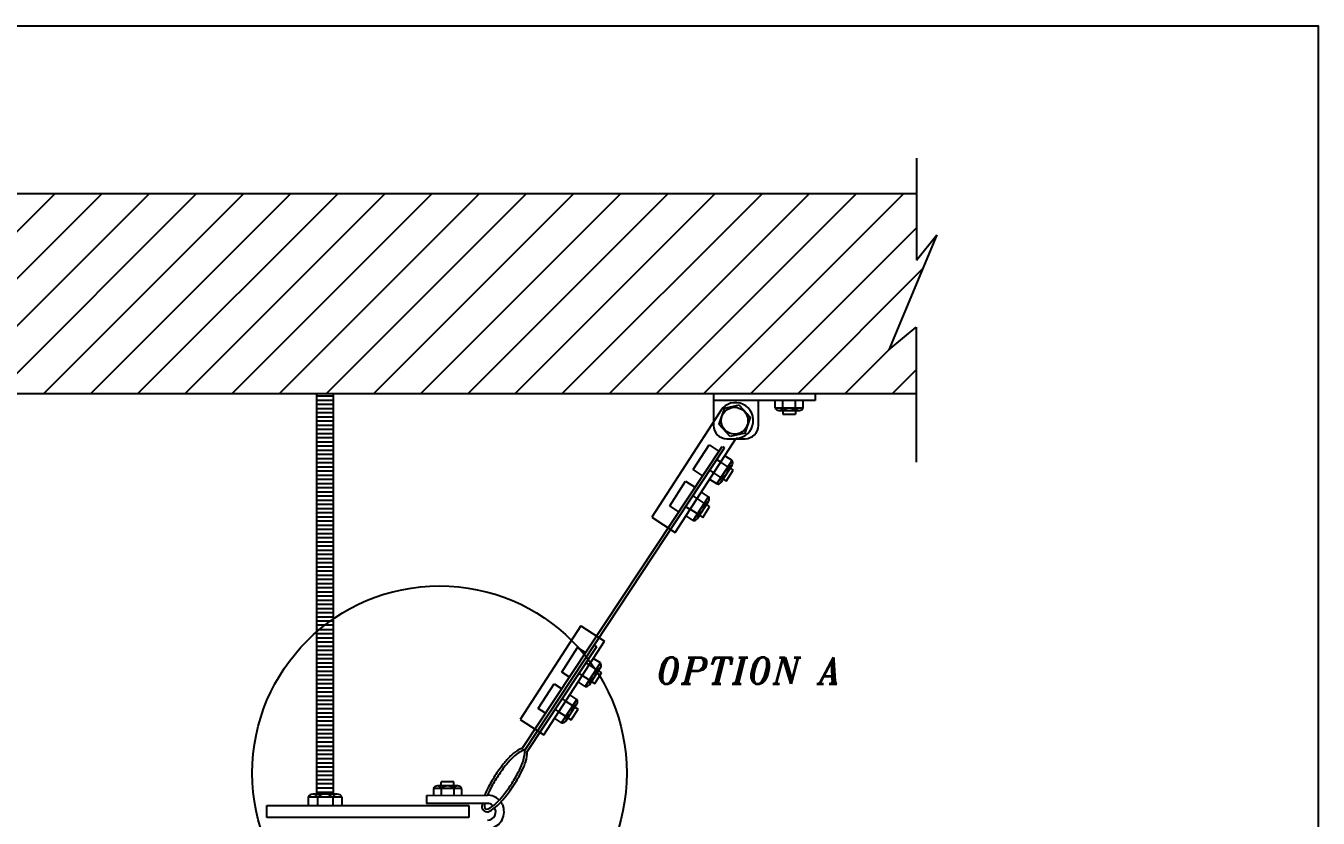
# Model space of a CAD drawing. Extents: x -730 to 2784, y 160 to 852.
# Drawn here: x -708.062 to -703.944, y 262.91 to 265.435 of the extents above; entities that cross this region are included whole.
import ezdxf

# ---------------------------------------------------------------- set-up
doc = ezdxf.new("R2010")
doc.units = 0
doc.header["$MEASUREMENT"] = 0
doc.header["$PDMODE"] = 34
doc.header["$PDSIZE"] = 0.4
for name, color, linetype in [('1', 1, 'Continuous'), ('4', 1, 'Continuous'), ('M_HV_TABLE', 140, 'Continuous')]:
    doc.layers.add(name, color=color, linetype=linetype)
doc.layers.add('2', color=2, linetype='Continuous', lineweight=25)
doc.layers.add('3', color=3, linetype='Continuous', lineweight=25)
doc.styles.add('ROMANC', font='italict.shx')

msp = doc.modelspace()

# ---------------------------------------------------------------- linework, layer by layer
at = {"color": 0}
for p, q in [((-708.6063, 264.2637), (-707.9689, 264.9011)), ((-708.4561, 264.2637), (-707.8187, 264.9011)), ((-708.3058, 264.2637), (-707.6684, 264.9011)), ((-708.1556, 264.2637), (-707.5182, 264.9011)), ((-708.0054, 264.2637), (-707.3679, 264.9011)), ((-707.8551, 264.2637), (-707.2177, 264.9011)), ((-707.7049, 264.2637), (-707.0675, 264.9011)), ((-707.5546, 264.2637), (-706.9172, 264.9011)), ((-707.4044, 264.2637), (-706.767, 264.9011)), ((-707.2542, 264.2637), (-706.6167, 264.9011)), ((-707.1039, 264.2637), (-706.4665, 264.9011)), ((-706.9537, 264.2637), (-706.3163, 264.9011)), ((-706.8034, 264.2637), (-706.166, 264.9011)), ((-706.6532, 264.2637), (-706.0158, 264.9011)), ((-706.503, 264.2637), (-705.8655, 264.9011)), ((-706.3527, 264.2637), (-705.7153, 264.9011)), ((-706.2025, 264.2637), (-705.5651, 264.9011)), ((-706.0522, 264.2637), (-705.4148, 264.9011)), ((-705.902, 264.2637), (-705.2646, 264.9011)), ((-705.7518, 264.2637), (-705.2237, 264.7917)), ((-705.6015, 264.2637), (-705.2049, 264.6603)), ((-705.4513, 264.2637), (-705.312, 264.403)), ((-705.301, 264.2637), (-705.2254, 264.3393))]:
    msp.add_line(p, q, dxfattribs=at)
at = {"layer": '1', "color": 0}
for p, q in [((-705.2237, 265.0129), (-705.2237, 264.6883)), ((-705.1598, 264.7687), (-705.3121, 264.4026)), ((-705.2237, 264.6883), (-705.1598, 264.7687)), ((-705.3121, 264.4026), (-705.2254, 264.4746)), ((-705.2254, 264.4746), (-705.2254, 264.045)), ((-707.1359, 264.2637), (-707.1359, 262.9867)), ((-707.0828, 264.2637), (-707.0828, 262.9867)), ((-705.8713, 264.2627), (-705.8713, 264.1619)), ((-705.5473, 264.2628), (-705.5473, 264.2416)), ((-705.5473, 264.2416), (-705.8713, 264.2416)), ((-705.8371, 264.2161), (-705.8543, 264.1658)), ((-705.7895, 264.2262), (-705.8368, 264.2161)), ((-705.7895, 264.2262), (-705.7533, 264.1874)), ((-705.7279, 264.1619), (-705.7279, 264.2416)), ((-705.6745, 264.2176), (-705.6745, 264.242)), ((-705.6745, 264.2176), (-705.5851, 264.2176)), ((-705.6501, 264.2176), (-705.6501, 264.242)), ((-705.6094, 264.2176), (-705.6094, 264.242)), ((-705.5851, 264.2176), (-705.5851, 264.242)), ((-705.8531, 264.2004), (-706.0676, 263.8695)), ((-705.7704, 264.1367), (-705.7532, 264.1869)), ((-705.6623, 264.2095), (-705.5973, 264.2095)), ((-705.6501, 264.2086), (-705.6501, 264.1972)), ((-705.6501, 264.1972), (-705.6094, 264.1972)), ((-705.6094, 264.2086), (-705.6094, 264.1972)), ((-705.818, 264.1265), (-705.8542, 264.1653)), ((-705.7704, 264.1367), (-705.8177, 264.1266)), ((-706.4802, 263.132), (-705.8433, 264.0949)), ((-705.9926, 263.8209), (-705.7983, 264.1206)), ((-705.9354, 264.0212), (-705.8846, 264.0996)), ((-705.8846, 264.0996), (-705.8526, 264.0789)), ((-705.8423, 264.0943), (-705.8355, 264.0899)), ((-705.8288, 264.1194), (-705.7704, 264.1194)), ((-706.4724, 263.1271), (-705.8355, 264.0899)), ((-705.8592, 264.0518), (-705.849, 264.0451)), ((-705.8118, 264.0501), (-705.8345, 264.0648)), ((-705.9035, 264.0004), (-705.9354, 264.0212)), ((-705.8813, 264.0177), (-705.8711, 264.011)), ((-705.8472, 263.9956), (-705.8699, 264.0102)), ((-705.8605, 263.9751), (-705.8118, 264.0501)), ((-705.8251, 264.0297), (-705.8477, 264.0443)), ((-705.847, 263.9809), (-705.8117, 264.0355)), ((-705.8302, 263.9845), (-705.8081, 264.0186)), ((-705.8183, 264.0252), (-705.8081, 264.0186)), ((-706.0106, 263.9052), (-705.9597, 263.9836)), ((-705.9597, 263.9836), (-705.9288, 263.9636)), ((-705.8605, 263.9751), (-705.8831, 263.9898)), ((-705.8404, 263.9911), (-705.8302, 263.9845)), ((-705.9365, 263.9372), (-705.9241, 263.9292)), ((-705.9356, 263.8592), (-705.887, 263.9342)), ((-705.9003, 263.9137), (-705.9229, 263.9284)), ((-705.887, 263.9342), (-705.9096, 263.9489)), ((-705.9804, 263.8856), (-706.0106, 263.9052)), ((-705.9565, 263.9017), (-705.9462, 263.8951)), ((-705.9224, 263.8796), (-705.945, 263.8943)), ((-705.9222, 263.865), (-705.8868, 263.9195)), ((-705.9053, 263.8686), (-705.8832, 263.9027)), ((-705.8934, 263.9093), (-705.8832, 263.9027)), ((-706.0676, 263.8695), (-705.9926, 263.8209)), ((-705.9356, 263.8592), (-705.9583, 263.8738)), ((-705.9155, 263.8752), (-705.9053, 263.8686)), ((-706.2936, 263.5225), (-706.487, 263.2242)), ((-706.2936, 263.5225), (-706.2186, 263.4739)), ((-706.412, 263.1756), (-706.2186, 263.4739)), ((-706.4653, 263.1208), (-706.2429, 263.457)), ((-706.3548, 263.3758), (-706.304, 263.4542)), ((-706.304, 263.4542), (-706.2782, 263.4375)), ((-706.2799, 263.3297), (-706.2312, 263.4048)), ((-706.2786, 263.4064), (-706.2684, 263.3998)), ((-706.2445, 263.3843), (-706.2671, 263.399)), ((-706.2312, 263.4048), (-706.2539, 263.4194)), ((-706.3297, 263.3595), (-706.3548, 263.3758)), ((-706.3007, 263.3723), (-706.2905, 263.3657)), ((-706.2666, 263.3502), (-706.2892, 263.3649)), ((-706.2664, 263.3355), (-706.231, 263.3901)), ((-706.2495, 263.3391), (-706.2274, 263.3732)), ((-706.2377, 263.3799), (-706.2274, 263.3732)), ((-706.43, 263.2599), (-706.3791, 263.3383)), ((-706.3791, 263.3383), (-706.3544, 263.3223)), ((-706.2799, 263.3297), (-706.3025, 263.3444)), ((-706.2598, 263.3458), (-706.2495, 263.3391)), ((-706.355, 263.2138), (-706.3064, 263.2888)), ((-706.3533, 263.2902), (-706.3435, 263.2838)), ((-706.3196, 263.2684), (-706.3423, 263.283)), ((-706.3416, 263.2196), (-706.3062, 263.2742)), ((-706.3064, 263.2888), (-706.329, 263.3035)), ((-706.406, 263.2443), (-706.43, 263.2599)), ((-706.355, 263.2138), (-706.3777, 263.2285)), ((-706.3758, 263.2564), (-706.3656, 263.2497)), ((-706.3417, 263.2343), (-706.3644, 263.2489)), ((-706.3349, 263.2298), (-706.3247, 263.2232)), ((-706.3247, 263.2232), (-706.3026, 263.2573)), ((-706.3128, 263.2639), (-706.3026, 263.2573)), ((-706.487, 263.2242), (-706.412, 263.1756)), ((-706.6981, 263.0254), (-706.7388, 263.0254)), ((-706.7388, 263.014), (-706.7388, 263.0254)), ((-706.6981, 263.014), (-706.6981, 263.0254)), ((-707.0699, 262.9867), (-707.1479, 262.9867)), ((-706.7631, 263.005), (-706.7631, 262.9847)), ((-706.6737, 263.005), (-706.7631, 263.005)), ((-706.6859, 263.0131), (-706.7509, 263.0131)), ((-706.7388, 263.005), (-706.7388, 262.9847)), ((-706.6981, 263.005), (-706.6981, 262.9847)), ((-706.6737, 263.005), (-706.6737, 262.9847)), ((-707.1625, 262.977), (-707.1625, 262.9502)), ((-707.0553, 262.977), (-707.1625, 262.977)), ((-707.1333, 262.977), (-707.1333, 262.9502)), ((-707.0845, 262.977), (-707.0845, 262.9502)), ((-707.0553, 262.977), (-707.0553, 262.9502))]:
    msp.add_line(p, q, dxfattribs=at)
msp.add_circle((-705.8038, 264.1766), 0.0427, dxfattribs=at)
for centre, radius, start, end in [((-705.8011, 264.1774), 0.0569, 272.7823, 156.1548), ((-705.6623, 264.2227), 0.0132, 202.6199, 337.3801), ((-705.6298, 264.2389), 0.0295, 226.3972, 313.6028), ((-705.5973, 264.2227), 0.0132, 202.6199, 337.3801), ((-705.8288, 264.1619), 0.0425, 180, 270), ((-705.7704, 264.1619), 0.0425, 270, 0), ((-705.8541, 264.0242), 0.0295, 283.4446, 10.6503), ((-705.8227, 264.0426), 0.0132, 259.6673, 34.4276), ((-705.8581, 263.9881), 0.0132, 259.6673, 34.4276), ((-705.8979, 263.9267), 0.0132, 259.6673, 34.4276), ((-705.9292, 263.9083), 0.0295, 283.4446, 10.6503), ((-705.9332, 263.8722), 0.0132, 259.6673, 34.4276), ((-706.2421, 263.3973), 0.0132, 259.6673, 34.4276), ((-706.2775, 263.3427), 0.0132, 259.6673, 34.4276), ((-706.2734, 263.3788), 0.0295, 283.4446, 10.6503), ((-706.3486, 263.2629), 0.0295, 283.4446, 10.6503), ((-706.3173, 263.2814), 0.0132, 259.6673, 34.4276), ((-706.3526, 263.2268), 0.0132, 259.6673, 34.4276), ((-707.1479, 262.9709), 0.0158, 22.6199, 157.3801), ((-707.1089, 262.9514), 0.0354, 46.3972, 133.6028), ((-707.0699, 262.9709), 0.0158, 22.6199, 157.3801), ((-706.7509, 262.9999), 0.0132, 22.6199, 157.3801), ((-706.7184, 262.9836), 0.0295, 46.3972, 133.6028), ((-706.6859, 262.9999), 0.0132, 22.6199, 157.3801)]:
    msp.add_arc(centre, radius, start, end, dxfattribs=at)
at = {"layer": '2', "color": 0}
msp.add_circle((-706.744, 263.0537), 0.5967, dxfattribs=at)
at = {"layer": '3', "color": 0}
for p, q in [((-711.1729, 264.9011), (-705.2237, 264.9011)), ((-711.1729, 264.2637), (-705.2237, 264.2637)), ((-707.1362, 264.2558), (-707.0832, 264.2558)), ((-707.1362, 264.2425), (-707.0832, 264.2425)), ((-707.1362, 264.2292), (-707.0832, 264.2292)), ((-707.1362, 264.2159), (-707.0832, 264.2159)), ((-707.1362, 264.2027), (-707.0832, 264.2027)), ((-707.1362, 264.1894), (-707.0832, 264.1894)), ((-707.1362, 264.1761), (-707.0832, 264.1761)), ((-707.1362, 264.1628), (-707.0832, 264.1628)), ((-707.1362, 264.1496), (-707.0832, 264.1496)), ((-707.1362, 264.1363), (-707.0832, 264.1363)), ((-707.1362, 264.123), (-707.0832, 264.123)), ((-707.1362, 264.1097), (-707.0832, 264.1097)), ((-707.1362, 264.0964), (-707.0832, 264.0964)), ((-707.1362, 264.0832), (-707.0832, 264.0832)), ((-707.1362, 264.0699), (-707.0832, 264.0699)), ((-707.1362, 264.0566), (-707.0832, 264.0566)), ((-707.1362, 264.0433), (-707.0832, 264.0433)), ((-707.1362, 264.03), (-707.0832, 264.03)), ((-707.1362, 264.0168), (-707.0832, 264.0168)), ((-707.1362, 264.0035), (-707.0832, 264.0035)), ((-707.1362, 263.9902), (-707.0832, 263.9902)), ((-707.1362, 263.9769), (-707.0832, 263.9769)), ((-707.1362, 263.9636), (-707.0832, 263.9636)), ((-707.1362, 263.9504), (-707.0832, 263.9504)), ((-707.1362, 263.9371), (-707.0832, 263.9371)), ((-707.1362, 263.9238), (-707.0832, 263.9238)), ((-707.1362, 263.9105), (-707.0832, 263.9105)), ((-707.1362, 263.8972), (-707.0832, 263.8972)), ((-707.1362, 263.884), (-707.0832, 263.884)), ((-707.1362, 263.8707), (-707.0832, 263.8707)), ((-707.1362, 263.8574), (-707.0832, 263.8574)), ((-707.1362, 263.8441), (-707.0832, 263.8441)), ((-707.1362, 263.8308), (-707.0832, 263.8308)), ((-707.1362, 263.8176), (-707.0832, 263.8176)), ((-707.1362, 263.8043), (-707.0832, 263.8043)), ((-707.1362, 263.791), (-707.0832, 263.791)), ((-707.1362, 263.7777), (-707.0832, 263.7777)), ((-707.1362, 263.7644), (-707.0832, 263.7644)), ((-707.1362, 263.7512), (-707.0832, 263.7512)), ((-707.1362, 263.7379), (-707.0832, 263.7379)), ((-707.1362, 263.7246), (-707.0832, 263.7246)), ((-707.1362, 263.7113), (-707.0832, 263.7113)), ((-707.1362, 263.6981), (-707.0832, 263.6981)), ((-707.1362, 263.6848), (-707.0832, 263.6848)), ((-707.1362, 263.6715), (-707.0832, 263.6715)), ((-707.1362, 263.6582), (-707.0832, 263.6582)), ((-707.1362, 263.6449), (-707.0832, 263.6449)), ((-707.1362, 263.6317), (-707.0832, 263.6317)), ((-707.1362, 263.6184), (-707.0832, 263.6184)), ((-707.1362, 263.6051), (-707.0832, 263.6051)), ((-707.1362, 263.5918), (-707.0832, 263.5918)), ((-707.1362, 263.5785), (-707.0832, 263.5785)), ((-707.1362, 263.5653), (-707.0832, 263.5653)), ((-707.1362, 263.552), (-707.0832, 263.552)), ((-707.1362, 263.5391), (-707.0832, 263.5391)), ((-707.1362, 263.5259), (-707.0832, 263.5259)), ((-707.1362, 263.5115), (-707.0832, 263.5115)), ((-707.1362, 263.4982), (-707.0832, 263.4982)), ((-707.1362, 263.4849), (-707.0832, 263.4849)), ((-707.1362, 263.4716), (-707.0832, 263.4716)), ((-707.1362, 263.4584), (-707.0832, 263.4584)), ((-707.1362, 263.4451), (-707.0832, 263.4451)), ((-706.2524, 263.4613), (-706.2429, 263.457)), ((-707.1362, 263.4318), (-707.0832, 263.4318)), ((-707.1362, 263.4185), (-707.0832, 263.4185)), ((-707.1362, 263.4052), (-707.0832, 263.4052)), ((-707.1362, 263.392), (-707.0832, 263.392)), ((-707.1362, 263.3787), (-707.0832, 263.3787)), ((-707.1362, 263.3654), (-707.0832, 263.3654)), ((-707.1362, 263.3521), (-707.0832, 263.3521)), ((-707.1362, 263.3389), (-707.0832, 263.3389)), ((-707.1362, 263.3256), (-707.0832, 263.3256)), ((-707.1362, 263.3123), (-707.0832, 263.3123)), ((-707.1362, 263.299), (-707.0832, 263.299)), ((-707.1362, 263.2857), (-707.0832, 263.2857)), ((-707.1362, 263.2729), (-707.0832, 263.2729)), ((-707.1362, 263.2596), (-707.0832, 263.2596)), ((-707.1362, 263.2463), (-707.0832, 263.2463)), ((-707.1362, 263.2331), (-707.0832, 263.2331)), ((-707.1362, 263.2198), (-707.0832, 263.2198)), ((-707.1362, 263.2065), (-707.0832, 263.2065)), ((-707.1362, 263.1932), (-707.0832, 263.1932)), ((-707.1362, 263.1799), (-707.0832, 263.1799)), ((-707.1362, 263.1667), (-707.0832, 263.1667)), ((-707.1362, 263.1534), (-707.0832, 263.1534)), ((-707.1362, 263.1401), (-707.0832, 263.1401)), ((-707.1362, 263.1268), (-707.0832, 263.1268)), ((-707.1362, 263.1136), (-707.0832, 263.1136)), ((-707.1362, 263.1003), (-707.0832, 263.1003)), ((-707.1362, 263.087), (-707.0832, 263.087)), ((-707.1362, 263.0737), (-707.0832, 263.0737)), ((-707.1362, 263.0604), (-707.0832, 263.0604)), ((-707.1362, 263.0472), (-707.0832, 263.0472)), ((-707.1362, 263.0334), (-707.0832, 263.0334)), ((-707.1362, 263.0201), (-707.0832, 263.0201)), ((-707.1362, 263.0068), (-707.0832, 263.0068)), ((-707.1362, 262.9935), (-707.0832, 262.9935))]:
    msp.add_line(p, q, dxfattribs=at)
for points in [[(-706.6078, 262.9568, 0.019527), (-706.6089, 262.9478, 0.273834), (-706.6017, 262.933, 0.273834), (-706.5852, 262.9321, 0.069681), (-706.5591, 262.9509, 0.032403), (-706.5363, 262.9758, 0.023461), (-706.5091, 263.0129, 0.023461), (-706.4856, 263.0524, 0.032403), (-706.4717, 263.0831, 0.069681), (-706.4646, 263.1145, 0.09933), (-706.4653, 263.1208, 0.273834)], [(-706.5995, 262.9568, 0.02267), (-706.6007, 262.9471, 0.273834), (-706.5972, 262.9398, 0.273834), (-706.589, 262.9394, 0.069681), (-706.5648, 262.9569, 0.032403), (-706.5427, 262.981, 0.023461), (-706.516, 263.0174, 0.023461), (-706.4929, 263.0562, 0.032403), (-706.4793, 263.086, 0.097505), (-706.4724, 263.1271, 0.273834)], [(-706.4803, 263.132, 0.12891), (-706.4883, 263.1301, 0.069681), (-706.5144, 263.1114, 0.032403), (-706.5372, 263.0865, 0.023461), (-706.5643, 263.0494, 0.023461)], [(-706.4714, 263.1287, 0.103204), (-706.5087, 263.1054, 0.032403), (-706.5308, 263.0813, 0.023461), (-706.5575, 263.0449, 0.023461)], [(-706.5643, 263.0494, 0.023461), (-706.5879, 263.0099, 0.028086), (-706.6002, 262.9834, 0.069681)], [(-706.5575, 263.0449, 0.023461), (-706.5806, 263.0061, 0.024827), (-706.5913, 262.9834, 0.069681)]]:
    msp.add_lwpolyline(points, format="xyb", dxfattribs=at)
at = {"layer": '4', "color": 0}
for p, q in [((-706.7857, 262.9829), (-706.5916, 262.9834)), ((-706.7857, 262.9829), (-706.7857, 262.9564)), ((-707.2942, 262.9502), (-706.6507, 262.9502)), ((-707.2942, 262.9119), (-707.2942, 262.9502)), ((-706.5915, 262.9568), (-706.7857, 262.9564)), ((-706.6507, 262.9502), (-706.6507, 262.9119)), ((-706.5751, 262.9512), (-706.5734, 262.9494)), ((-706.5442, 262.9546), (-706.5414, 262.9482)), ((-706.6507, 262.9119), (-707.2942, 262.9119))]:
    msp.add_line(p, q, dxfattribs=at)
for radius, start, end in [(0.0531, 45.0924, 90.1744), (0.0266, 52.0008, 90.1744), (0.0266, 270.1744, 34.7549), (0.0531, 270.1744, 19.677), (0.0531, 27.321, 36.1737)]:
    msp.add_arc((-706.5914, 262.9303), radius, start, end, dxfattribs=at)
at = {"layer": 'DEFPOINTS', "color": 0, "linetype": 'ByBlock'}
msp.add_point((-705.2237, 264.2637), dxfattribs=at)
at = {"layer": 'M_HV_TABLE', "color": 7, "ltscale": 50}
msp.add_lwpolyline([(-703.9442, 255.2637), (-712.3298, 255.2637), (-712.3298, 265.4349), (-703.9442, 265.4349)], close=True, dxfattribs=at)

# ---------------------------------------------------------------- texts
at = {"layer": '1', "color": 0, "style": 'ROMANC'}
msp.add_text('OPTION A', height=0.08387, dxfattribs=at).set_placement((-706.0526, 263.3384))

doc.saveas('drawing.dxf')
